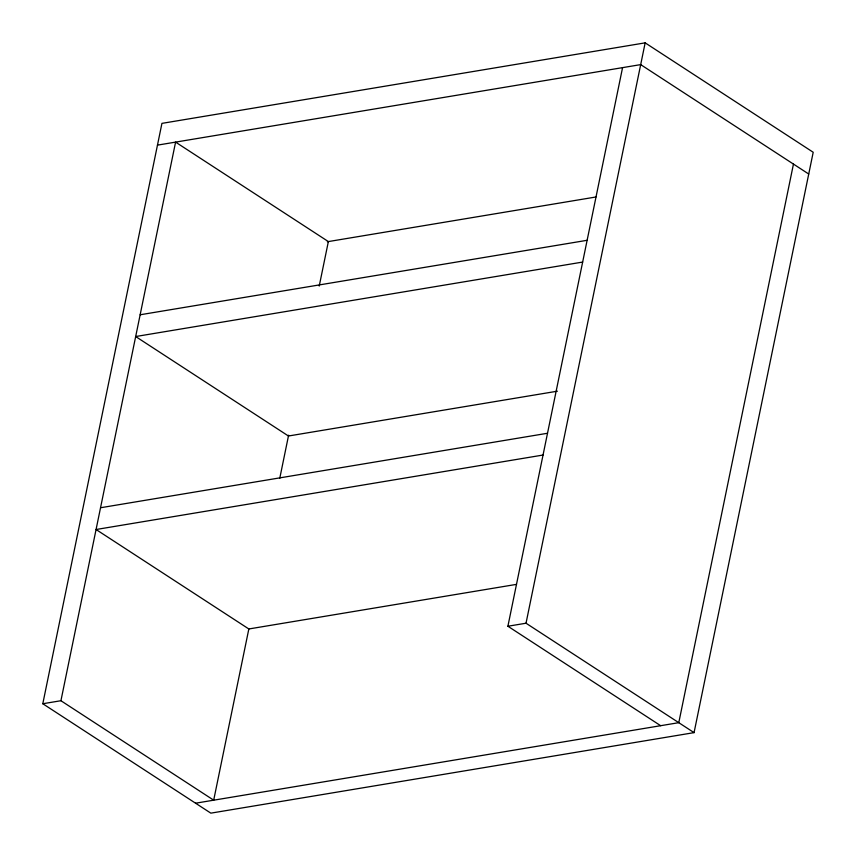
<?xml version="1.0" encoding="UTF-8"?>
<svg xmlns="http://www.w3.org/2000/svg" width="856" height="856" viewBox="0 0 856 856"><rect width="100%" height="100%" fill="white"/><g stroke="black" fill="none" stroke-linecap="round" stroke-linejoin="round"><path stroke-width="1.28" d="M42.8 703.739L161.934 123.371L645.157 42.853L813.2 152.261L694.066 732.629L210.844 813.147L42.8 703.739L60.926 700.722L213.69 800.178L248.871 628.807M60.926 700.722L175.587 142.117L328.362 241.574L319.224 286.054M279.752 478.365L288.611 435.19M660.672 725.706L507.897 626.239L622.569 67.635M694.066 732.629L526.023 623.222L645.157 42.853M793.458 164.074L678.787 722.678L195.575 803.206M157.461 145.135L640.684 64.617L808.727 174.025M327.356 241.745L595.958 196.987M140.149 314.773L587.12 240.301M582.658 262.064L135.676 336.536L288.451 436.004L557.427 391.181M100.537 507.747L547.508 433.264M543.046 455.039L96.065 529.511L248.839 628.967L516.5 584.37M507.897 626.239L526.023 623.222"/></g></svg>
